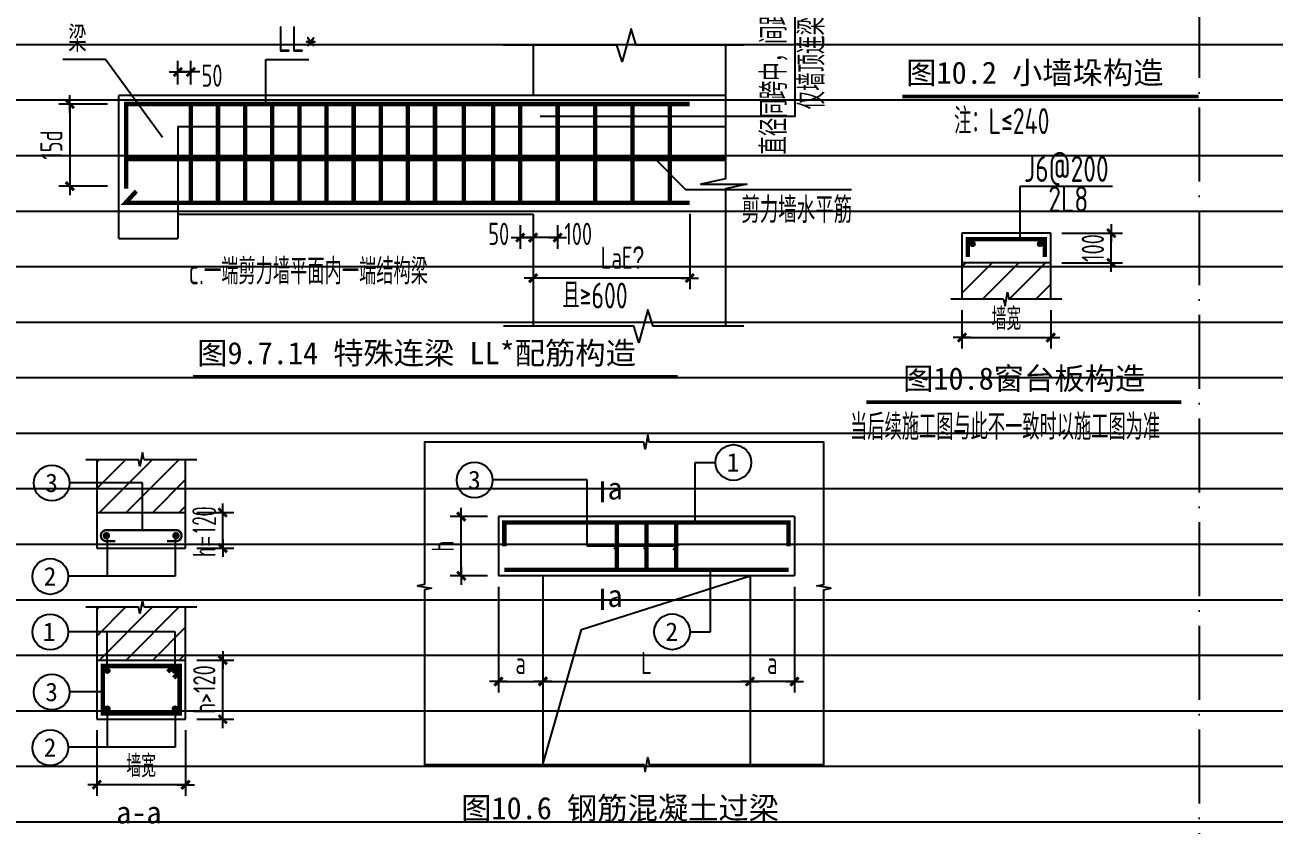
# Model space of a CAD drawing. Extents: x 826826 to 1642106, y -156213 to 399140.
# Drawn here: x 984292 to 1001181, y 321636 to 332455 of the extents above; entities that cross this region are included whole.
import ezdxf

# ---------------------------------------------------------------- set-up
doc = ezdxf.new("R2010")
doc.units = 0
doc.header["$LTSCALE"] = 1000
doc.linetypes.add('D1', pattern=[14, 10, -2, 0, -2])
doc.layers.get('0').update_dxf_attribs({"linetype": 'CONTINUOUS'})
doc.layers.get('DEFPOINTS').update_dxf_attribs({"linetype": 'CONTINUOUS'})
doc.layers.add('S-1-修改', color=23, linetype='CONTINUOUS', lineweight=18)
for name, color, linetype in [('S-DETL-DIM', 151, 'CONTINUOUS'), ('S-DETL-HATCH', 253, 'CONTINUOUS'), ('S-DETL-LINE1', 2, 'CONTINUOUS'), ('S-DETL-RBAR', 1, 'CONTINUOUS'), ('S-DETL-TEXT', 7, 'CONTINUOUS')]:
    doc.layers.add(name, color=color, linetype=linetype)
doc.styles.add('HZ2', font='romans.shx', dxfattribs={"width": 0.5, "bigfont": 'hztxt.shx'})
doc.styles.add('TS', font='tssdeng.shx', dxfattribs={"width": 0.7, "bigfont": 'tssdchn.shx'})
doc.styles.add('TXT5', font='simhei.ttf')
doc.styles.add('黑体', font='simhei.ttf')
doc.dimstyles.new('DIM25', dxfattribs={"dimtxt": 300, "dimasz": 0.8, "dimexe": 150, "dimexo": 150, "dimgap": 100, "dimtad": 1, "dimdec": 0, "dimlfac": 0.25, "dimrnd": 1, "dimzin": 0, "dimdsep": 46, "dimtxsty": 'TS', "dimblk": '_DIMX', "dimcen": 0, "dimclrd": 256, "dimclre": 256, "dimclrt": 43, "dimadec": 1, "dimazin": 0, "dimtfac": 1, "dimtdec": 0, "dimtix": 1, "dimtmove": 2, "dimatfit": 3, "dimldrblk": 'ARCHTICK', "dimfxl": 0, "dimtolj": 1, "dimtzin": 1, "dimarcsym": 0})

# ---------------------------------------------------------------- blocks, each defined once
blk = doc.blocks.new('_DIMX')
blk.add_line((-150, 0), (150, 0))
at = {"const_width": 50}
blk.add_lwpolyline([(-70, -70), (70, 70)], dxfattribs=at)
blk = doc.blocks.new('*D2944')
at = {"layer": 'DEFPOINTS', "color": 0}
for p in [(998152, 329643), (998970, 329643), (998152, 329243)]:
    blk.add_point(p, dxfattribs=at)
at = {"layer": 'S-DETL-DIM', "lineweight": -2}
for p, q in [((998302, 329643), (999120, 329643)), ((998970, 329644), (998970, 329645)), ((998970, 329243), (998970, 329643)), ((998302, 329243), (999120, 329243)), ((998970, 329242), (998970, 329242))]:
    blk.add_line(p, q, dxfattribs=at)
at = {"layer": 'S-DETL-DIM', "lineweight": -2, "xscale": 0.8, "yscale": 0.8, "zscale": 0.8}
for p, rotation in [((998970, 329643), 270), ((998970, 329243), 90)]:
    blk.add_blockref('_DIMX', p, dxfattribs=dict(at, rotation=rotation))
at = {"layer": 'S-DETL-DIM', "color": 43, "insert": (998720, 329443), "char_height": 300, "attachment_point": 5, "rotation": 90, "style": 'TS'}
blk.add_mtext('\\A1;100', dxfattribs=at)
blk = doc.blocks.new('_ArchTick')
at = {"color": 0, "linetype": 'ByBlock', "const_width": 0.15}
blk.add_lwpolyline([(-0.5, -0.5), (0.5, 0.5)], dxfattribs=at)
blk = doc.blocks.new('*D2945')
at = {"layer": 'DEFPOINTS', "color": 0}
for p in [(996952, 328754), (998152, 328754), (998152, 328234)]:
    blk.add_point(p, dxfattribs=at)
at = {"layer": 'S-DETL-DIM', "lineweight": -2}
for p, q in [((996952, 328604), (996952, 328084)), ((998152, 328604), (998152, 328084)), ((996952, 328234), (998151, 328234))]:
    blk.add_line(p, q, dxfattribs=at)
at = {"layer": 'S-DETL-DIM', "lineweight": -2, "xscale": 0.8, "yscale": 0.8, "zscale": 0.8, "rotation": 180}
blk.add_blockref('_DIMX', (996952, 328234), dxfattribs=at)
at = {"layer": 'S-DETL-DIM', "lineweight": -2, "xscale": 0.8, "yscale": 0.8, "zscale": 0.8}
blk.add_blockref('_DIMX', (998152, 328234), dxfattribs=at)
at = {"layer": 'S-DETL-DIM', "color": 43, "insert": (997552, 328484), "char_height": 300, "attachment_point": 5, "style": 'TS'}
blk.add_mtext('\\A1;墙宽', dxfattribs=at)
blk = doc.blocks.new('*D2946')
at = {"layer": 'DEFPOINTS', "color": 0}
for p in [(990187, 325815), (990689, 325815), (990689, 325015)]:
    blk.add_point(p, dxfattribs=at)
at = {"layer": 'S-DETL-DIM', "lineweight": -2}
for p, q in [((990539, 325815), (990037, 325815)), ((990187, 325016), (990187, 325814)), ((990539, 325015), (990037, 325015))]:
    blk.add_line(p, q, dxfattribs=at)
at = {"layer": 'S-DETL-DIM', "lineweight": -2, "xscale": 0.8, "yscale": 0.8, "zscale": 0.8}
for p, rotation in [((990187, 325815), 90), ((990187, 325015), 270)]:
    blk.add_blockref('_DIMX', p, dxfattribs=dict(at, rotation=rotation))
at = {"layer": 'S-DETL-DIM', "color": 43, "insert": (989937, 325415), "char_height": 300, "attachment_point": 5, "rotation": 90, "style": 'TS'}
blk.add_mtext('\\A1;h', dxfattribs=at)
blk = doc.blocks.new('*D2947')
at = {"layer": 'DEFPOINTS', "color": 0}
for p in [(990689, 325015), (991289, 325015), (991289, 323588)]:
    blk.add_point(p, dxfattribs=at)
at = {"layer": 'S-DETL-DIM', "lineweight": -2}
for p, q in [((990689, 324865), (990689, 323438)), ((991289, 324865), (991289, 323438)), ((990690, 323588), (991288, 323588))]:
    blk.add_line(p, q, dxfattribs=at)
at = {"layer": 'S-DETL-DIM', "lineweight": -2, "xscale": 0.8, "yscale": 0.8, "zscale": 0.8, "rotation": 180}
blk.add_blockref('_DIMX', (990689, 323588), dxfattribs=at)
at = {"layer": 'S-DETL-DIM', "lineweight": -2, "xscale": 0.8, "yscale": 0.8, "zscale": 0.8}
blk.add_blockref('_DIMX', (991289, 323588), dxfattribs=at)
at = {"layer": 'S-DETL-DIM', "color": 43, "insert": (990989, 323838), "char_height": 300, "attachment_point": 5, "style": 'TS'}
blk.add_mtext('\\A1;a', dxfattribs=at)
blk = doc.blocks.new('*D2948')
at = {"layer": 'DEFPOINTS', "color": 0}
for p in [(991289, 325015), (994089, 325015), (994089, 323588)]:
    blk.add_point(p, dxfattribs=at)
at = {"layer": 'S-DETL-DIM', "lineweight": -2}
for p, q in [((991289, 324865), (991289, 323438)), ((994089, 324865), (994089, 323438)), ((991290, 323588), (994088, 323588))]:
    blk.add_line(p, q, dxfattribs=at)
at = {"layer": 'S-DETL-DIM', "lineweight": -2, "xscale": 0.8, "yscale": 0.8, "zscale": 0.8, "rotation": 180}
blk.add_blockref('_DIMX', (991289, 323588), dxfattribs=at)
at = {"layer": 'S-DETL-DIM', "lineweight": -2, "xscale": 0.8, "yscale": 0.8, "zscale": 0.8}
blk.add_blockref('_DIMX', (994089, 323588), dxfattribs=at)
at = {"layer": 'S-DETL-DIM', "color": 43, "insert": (992689, 323838), "char_height": 300, "attachment_point": 5, "style": 'TS'}
blk.add_mtext('\\A1;L', dxfattribs=at)
blk = doc.blocks.new('*D2949')
at = {"layer": 'DEFPOINTS', "color": 0}
for p in [(994089, 325015), (994689, 325015), (994089, 323588)]:
    blk.add_point(p, dxfattribs=at)
at = {"layer": 'S-DETL-DIM', "lineweight": -2}
for p, q in [((994089, 324865), (994089, 323438)), ((994689, 324865), (994689, 323438)), ((994688, 323588), (994090, 323588))]:
    blk.add_line(p, q, dxfattribs=at)
at = {"layer": 'S-DETL-DIM', "lineweight": -2, "xscale": 0.8, "yscale": 0.8, "zscale": 0.8, "rotation": 180}
blk.add_blockref('_DIMX', (994089, 323588), dxfattribs=at)
at = {"layer": 'S-DETL-DIM', "lineweight": -2, "xscale": 0.8, "yscale": 0.8, "zscale": 0.8}
blk.add_blockref('_DIMX', (994689, 323588), dxfattribs=at)
at = {"layer": 'S-DETL-DIM', "color": 43, "insert": (994389, 323838), "char_height": 300, "attachment_point": 5, "style": 'TS'}
blk.add_mtext('\\A1;a', dxfattribs=at)
blk = doc.blocks.new('*D2950')
at = {"layer": 'DEFPOINTS', "color": 0}
for p in [(985262, 323078), (986462, 323078), (985262, 322194)]:
    blk.add_point(p, dxfattribs=at)
at = {"layer": 'S-DETL-DIM', "lineweight": -2}
for p, q in [((985262, 322928), (985262, 322044)), ((986462, 322928), (986462, 322044)), ((986461, 322194), (985263, 322194))]:
    blk.add_line(p, q, dxfattribs=at)
at = {"layer": 'S-DETL-DIM', "lineweight": -2, "xscale": 0.8, "yscale": 0.8, "zscale": 0.8, "rotation": 180}
blk.add_blockref('_DIMX', (985262, 322194), dxfattribs=at)
at = {"layer": 'S-DETL-DIM', "lineweight": -2, "xscale": 0.8, "yscale": 0.8, "zscale": 0.8}
blk.add_blockref('_DIMX', (986462, 322194), dxfattribs=at)
at = {"layer": 'S-DETL-DIM', "color": 43, "insert": (985862, 322444), "char_height": 300, "attachment_point": 5, "style": 'TS'}
blk.add_mtext('\\A1;墙宽', dxfattribs=at)
blk = doc.blocks.new('*D2908')
at = {"layer": 'DEFPOINTS', "color": 0}
for p in [(985558, 331388), (984898, 330278), (985558, 330278)]:
    blk.add_point(p, dxfattribs=at)
at = {"layer": 'S-DETL-DIM', "lineweight": -2}
for p, q in [((985408, 331388), (984748, 331388)), ((984898, 331387), (984898, 330279)), ((985408, 330278), (984748, 330278))]:
    blk.add_line(p, q, dxfattribs=at)
at = {"layer": 'S-DETL-DIM', "lineweight": -2, "xscale": 0.8, "yscale": 0.8, "zscale": 0.8}
for p, rotation in [((984898, 331388), 90), ((984898, 330278), 270)]:
    blk.add_blockref('_DIMX', p, dxfattribs=dict(at, rotation=rotation))
at = {"layer": 'S-DETL-DIM', "color": 43, "insert": (984648, 330833), "char_height": 300, "attachment_point": 5, "rotation": 90, "style": 'TS'}
blk.add_mtext('\\A1;15d', dxfattribs=at)
blk = doc.blocks.new('*D2909')
at = {"layer": 'DEFPOINTS', "color": 0}
for p in [(986358, 331821), (986358, 331502), (986533, 331502)]:
    blk.add_point(p, dxfattribs=at)
at = {"layer": 'S-DETL-DIM', "lineweight": -2}
for p, q in [((986358, 331652), (986358, 331971)), ((986533, 331652), (986533, 331971)), ((986357, 331821), (986357, 331821)), ((986533, 331821), (986358, 331821)), ((986534, 331821), (986535, 331821))]:
    blk.add_line(p, q, dxfattribs=at)
at = {"layer": 'S-DETL-DIM', "lineweight": -2, "xscale": 0.8, "yscale": 0.8, "zscale": 0.8}
blk.add_blockref('_DIMX', (986358, 331821), dxfattribs=at)
at = {"layer": 'S-DETL-DIM', "lineweight": -2, "xscale": 0.8, "yscale": 0.8, "zscale": 0.8, "rotation": 180}
blk.add_blockref('_DIMX', (986533, 331821), dxfattribs=at)
at = {"layer": 'S-DETL-DIM', "color": 43, "insert": (986819, 331771), "char_height": 300, "attachment_point": 5, "style": 'TS'}
blk.add_mtext('\\A1;50', dxfattribs=at)
blk = doc.blocks.new('*D2910')
at = {"layer": 'DEFPOINTS', "color": 0}
for p in [(990983, 329902), (991158, 329902), (990983, 329584)]:
    blk.add_point(p, dxfattribs=at)
at = {"layer": 'S-DETL-DIM', "lineweight": -2}
for p, q in [((990983, 329752), (990983, 329434)), ((991158, 329752), (991158, 329434)), ((990982, 329584), (990982, 329584)), ((991158, 329584), (990983, 329584)), ((991159, 329584), (991160, 329584))]:
    blk.add_line(p, q, dxfattribs=at)
at = {"layer": 'S-DETL-DIM', "lineweight": -2, "xscale": 0.8, "yscale": 0.8, "zscale": 0.8}
blk.add_blockref('_DIMX', (990983, 329584), dxfattribs=at)
at = {"layer": 'S-DETL-DIM', "lineweight": -2, "xscale": 0.8, "yscale": 0.8, "zscale": 0.8, "rotation": 180}
blk.add_blockref('_DIMX', (991158, 329584), dxfattribs=at)
at = {"layer": 'S-DETL-DIM', "color": 43, "insert": (990693, 329634), "char_height": 300, "attachment_point": 5, "style": 'TS'}
blk.add_mtext('\\A1;50', dxfattribs=at)
blk = doc.blocks.new('*D2911')
at = {"layer": 'DEFPOINTS', "color": 0}
for p in [(991158, 329902), (991488, 329902), (991158, 329584)]:
    blk.add_point(p, dxfattribs=at)
at = {"layer": 'S-DETL-DIM', "lineweight": -2}
for p, q in [((991158, 329752), (991158, 329434)), ((991488, 329752), (991488, 329434)), ((991487, 329584), (991159, 329584))]:
    blk.add_line(p, q, dxfattribs=at)
at = {"layer": 'S-DETL-DIM', "lineweight": -2, "xscale": 0.8, "yscale": 0.8, "zscale": 0.8, "rotation": 180}
blk.add_blockref('_DIMX', (991158, 329584), dxfattribs=at)
at = {"layer": 'S-DETL-DIM', "lineweight": -2, "xscale": 0.8, "yscale": 0.8, "zscale": 0.8}
blk.add_blockref('_DIMX', (991488, 329584), dxfattribs=at)
at = {"layer": 'S-DETL-DIM', "color": 43, "insert": (991767, 329634), "char_height": 300, "attachment_point": 5, "style": 'TS'}
blk.add_mtext('\\A1;100', dxfattribs=at)
blk = doc.blocks.new('*D2921')
at = {"layer": 'DEFPOINTS', "color": 0}
for p in [(993274, 330054), (991158, 329354), (991158, 329036)]:
    blk.add_point(p, dxfattribs=at)
at = {"layer": 'S-DETL-DIM', "lineweight": -2}
for p, q in [((993274, 329904), (993274, 328886)), ((991158, 329204), (991158, 328886)), ((993274, 329036), (991159, 329036))]:
    blk.add_line(p, q, dxfattribs=at)
at = {"layer": 'S-DETL-DIM', "lineweight": -2, "xscale": 0.8, "yscale": 0.8, "zscale": 0.8, "rotation": 180}
blk.add_blockref('_DIMX', (991158, 329036), dxfattribs=at)
at = {"layer": 'S-DETL-DIM', "lineweight": -2, "xscale": 0.8, "yscale": 0.8, "zscale": 0.8}
blk.add_blockref('_DIMX', (993274, 329036), dxfattribs=at)
at = {"layer": 'S-DETL-DIM', "color": 43, "insert": (992364, 329312), "char_height": 300, "attachment_point": 5, "style": 'TS'}
blk.add_mtext('\\A1;LaE{\\Fds-rss,ds-hzs|c0;\x8e}', dxfattribs=at)
blk = doc.blocks.new('*D2951')
at = {"layer": 'DEFPOINTS', "color": 0}
for p in [(986462, 323878), (986964, 323878), (986462, 323078)]:
    blk.add_point(p, dxfattribs=at)
at = {"layer": 'S-DETL-DIM', "lineweight": -2}
for p, q in [((986612, 323878), (987114, 323878)), ((986964, 323878), (986964, 323879)), ((986964, 323078), (986964, 323878)), ((986612, 323078), (987114, 323078)), ((986964, 323077), (986964, 323076))]:
    blk.add_line(p, q, dxfattribs=at)
at = {"layer": 'S-DETL-DIM', "lineweight": -2, "xscale": 0.8, "yscale": 0.8, "zscale": 0.8}
for p, rotation in [((986964, 323878), 270), ((986964, 323078), 90)]:
    blk.add_blockref('_DIMX', p, dxfattribs=dict(at, rotation=rotation))
at = {"layer": 'S-DETL-DIM', "color": 43, "insert": (986714, 323478), "char_height": 300, "attachment_point": 5, "rotation": 90, "style": 'TS'}
blk.add_mtext('\\A1;h>120', dxfattribs=at)
blk = doc.blocks.new('*D2952')
at = {"layer": 'DEFPOINTS', "color": 0}
for p in [(986462, 325870), (986964, 325870), (986462, 325390)]:
    blk.add_point(p, dxfattribs=at)
at = {"layer": 'S-DETL-DIM', "lineweight": -2}
for p, q in [((986612, 325870), (987114, 325870)), ((986964, 325391), (986964, 325869)), ((986612, 325390), (987114, 325390))]:
    blk.add_line(p, q, dxfattribs=at)
at = {"layer": 'S-DETL-DIM', "lineweight": -2, "xscale": 0.8, "yscale": 0.8, "zscale": 0.8}
for p, rotation in [((986964, 325870), 90), ((986964, 325390), 270)]:
    blk.add_blockref('_DIMX', p, dxfattribs=dict(at, rotation=rotation))

msp = doc.modelspace()

# ---------------------------------------------------------------- hatches: boundary and pattern name
at = {"layer": 'S-DETL-HATCH'}
h = msp.add_hatch(dxfattribs=at)
h.set_pattern_fill('ANSI31', color=256, scale=80, style=0)
h.set_pattern_definition([(45, (-183897.29, 482450.16), (-179.60512, 179.60512), [])])
h.paths.add_polyline_path([(998151.65, 329243.26), (996951.65, 329243.26), (996951.65, 328753.55), (997514.25, 328753.55), (997534.74, 328659.24), (997568.57, 328847.87), (997586.24, 328753.55), (998151.65, 328753.55)])
h = msp.add_hatch(dxfattribs=at)
h.set_pattern_fill('ANSI31', color=256, scale=80, style=0)
h.set_pattern_definition([(225, (2597420.93, 357467.2), (179.605122, -179.605122), [])])
h.paths.add_polyline_path([(985845.23, 326492.05), (985827.56, 326586.36), (985262.15, 326586.36), (985262.15, 325869.97), (986462.15, 325869.97), (986462.15, 326586.36), (985899.55, 326586.36), (985879.06, 326680.68)])
h = msp.add_hatch(dxfattribs=at)
h.set_pattern_fill('ANSI31', color=256, scale=80, style=0)
h.set_pattern_definition([(225, (2597420.93, 355474.75), (179.605122, -179.605122), [])])
h.paths.add_polyline_path([(985845.23, 324499.61), (985827.56, 324593.92), (985262.15, 324593.92), (985262.15, 323877.53), (986462.15, 323877.53), (986462.15, 324593.92), (985899.55, 324593.92), (985879.06, 324688.24)])
at = {"layer": 'S-DETL-RBAR'}
h = msp.add_hatch(color=1, dxfattribs=at)
edge = h.paths.add_edge_path()
edge.add_arc((997093.84, 329498.06), 31.25, 0, 360)
h = msp.add_hatch(color=1, dxfattribs=at)
edge = h.paths.add_edge_path()
edge.add_arc((998009.47, 329498.06), 31.25, 0, 360)
at = {"layer": 'S-DETL-TEXT'}
h = msp.add_hatch(color=256, dxfattribs=at)
edge = h.paths.add_edge_path()
edge.add_arc((985404.33, 323732.33), 31.25, 0, 360)
h = msp.add_hatch(color=256, dxfattribs=at)
edge = h.paths.add_edge_path()
edge.add_arc((986319.96, 323732.33), 31.25, 0, 360)
h = msp.add_hatch(color=256, dxfattribs=at)
edge = h.paths.add_edge_path()
edge.add_arc((985404.33, 323222.72), 31.25, 0, 360)
h = msp.add_hatch(color=256, dxfattribs=at)
edge = h.paths.add_edge_path()
edge.add_arc((986319.96, 323222.72), 31.25, 0, 360)

# ---------------------------------------------------------------- linework, layer by layer
at = {"layer": 'DEFPOINTS', "color": 252, "linetype": 'D1', "ltscale": 0.1}
msp.add_line((1000154.73, 350942.46), (1000154.73, 296942.46), dxfattribs=at)
at = {"layer": 'DEFPOINTS', "color": 252}
for p, q in [((945738.73, 332192.46), (1040998.73, 332192.46)), ((945738.73, 331442.46), (1040998.73, 331442.46)), ((945738.73, 330692.46), (1040998.73, 330692.46)), ((945738.73, 329942.46), (1040998.73, 329942.46)), ((945738.73, 329192.46), (1040998.73, 329192.46)), ((945738.73, 328442.46), (1040998.73, 328442.46)), ((945738.73, 327692.46), (1040998.73, 327692.46)), ((945738.73, 326942.46), (1040998.73, 326942.46)), ((945738.73, 326192.46), (1040998.73, 326192.46)), ((945738.73, 325442.46), (1040998.73, 325442.46)), ((945738.73, 324692.46), (1040998.73, 324692.46)), ((945738.73, 323942.46), (1019298.73, 323942.46)), ((945738.73, 323192.46), (1019298.73, 323192.46)), ((945738.73, 322442.46), (1019298.73, 322442.46)), ((945738.73, 321692.46), (1019298.73, 321692.46))]:
    msp.add_line(p, q, dxfattribs=at)
at = {"layer": 'S-DETL-DIM'}
for p, q in [((997534.74, 328659.24), (997568.57, 328847.87)), ((997568.57, 328847.87), (997586.24, 328753.55)), ((997514.25, 328753.55), (996801.65, 328753.55)), ((997514.25, 328753.55), (997534.74, 328659.24)), ((998301.65, 328753.55), (997586.24, 328753.55)), ((985879.06, 326680.68), (985845.23, 326492.05)), ((985899.55, 326586.36), (985879.06, 326680.68)), ((985112.15, 326586.36), (985827.56, 326586.36)), ((985845.23, 326492.05), (985827.56, 326586.36)), ((985899.55, 326586.36), (986612.15, 326586.36)), ((985879.06, 324688.24), (985845.23, 324499.61)), ((985899.55, 324593.92), (985879.06, 324688.24)), ((985112.15, 324593.92), (985827.56, 324593.92)), ((985845.23, 324499.61), (985827.56, 324593.92)), ((985899.55, 324593.92), (986612.15, 324593.92))]:
    msp.add_line(p, q, dxfattribs=at)
for points in [[(994003.08, 332183.84), (992550.79, 332183.84), (992480.79, 332403.84), (992360.79, 331963.84), (992290.79, 332183.84), (990756.4, 332183.84)], [(993755.45, 332183.84), (993755.45, 330376.09), (993424.48, 330306.12), (994043.26, 330306.12), (993755.45, 330240.13), (993755.45, 328387.92)], [(994003.08, 328387.92), (992778.08, 328387.92), (992708.08, 328607.92), (992588.08, 328167.92), (992518.08, 328387.92), (990756.4, 328387.92)], [(992651.69, 326818.79), (989689.09, 326818.79), (989689.09, 324899.48), (989594.78, 324881.81), (989783.41, 324847.97), (989689.09, 324827.48), (989689.09, 322464.89), (992651.69, 322464.89), (992672.18, 322370.58), (992706.01, 322559.21), (992723.68, 322464.89), (995084.98, 322464.89), (995084.98, 324827.48), (995179.3, 324847.97), (994990.67, 324881.81), (995084.98, 324899.48), (995084.98, 326818.79), (992723.68, 326818.79), (992706.01, 326913.1), (992672.18, 326724.47), (992651.69, 326818.79)]]:
    msp.add_lwpolyline(points, dxfattribs=at)
at = {"layer": 'S-DETL-LINE1'}
for p, q in [((991158.16, 332183.84), (991158.16, 331502.31)), ((993755.45, 331502.31), (985558.16, 331502.31)), ((985558.16, 329573.52), (985558.16, 331502.31)), ((986358.16, 331082.31), (993755.45, 331082.31)), ((986358.16, 331082.31), (986358.16, 329573.52)), ((986358.16, 329902.31), (991158.16, 329902.31)), ((991158.16, 329902.31), (991158.16, 328387.92)), ((985558.16, 329573.52), (986358.16, 329573.52)), ((998151.65, 329643.26), (996951.65, 329643.26)), ((996951.65, 329643.26), (996951.65, 328753.55)), ((998151.65, 328753.55), (998151.65, 329643.26)), ((998151.65, 329243.26), (996951.65, 329243.26)), ((985262.15, 326586.36), (985262.15, 325389.89)), ((986462.15, 325389.89), (986462.15, 326586.36)), ((985262.15, 325869.97), (986462.15, 325869.97)), ((994689.09, 325814.89), (990689.09, 325814.89)), ((990689.09, 325814.89), (990689.09, 325014.89)), ((994689.09, 325814.89), (994689.09, 325014.89)), ((985262.15, 325389.89), (986462.15, 325389.89)), ((994689.09, 325014.89), (990689.09, 325014.89)), ((991289.09, 325014.89), (991289.09, 322464.89)), ((994089.09, 325014.89), (994089.09, 322464.89)), ((985262.15, 324593.92), (985262.15, 323077.53)), ((986462.15, 323077.53), (986462.15, 324593.92)), ((985262.15, 323877.53), (986462.15, 323877.53)), ((985262.15, 323077.53), (986462.15, 323077.53))]:
    msp.add_line(p, q, dxfattribs=at)
msp.add_lwpolyline([(991289.09, 322464.89), (991812.62, 324290.16), (994089.09, 325014.89)], dxfattribs=at)
for centre in [(997093.84, 329498.06), (998009.47, 329498.06)]:
    msp.add_circle(centre, 31.25, dxfattribs=at)
at = {"layer": 'S-DETL-RBAR', "color": 1, "const_width": 60}
for points in [[(985658.16, 330243.98), (985658.16, 331387.67), (993274.32, 331387.67)], [(986533.16, 330054.18), (986533.16, 331387.67)], [(986899.73, 330054.18), (986899.73, 331387.67)], [(987266.3, 330054.18), (987266.3, 331387.67)], [(987632.87, 330054.18), (987632.87, 331387.67)], [(987999.44, 330054.18), (987999.44, 331387.67)], [(988366.01, 330054.18), (988366.01, 331387.67)], [(988732.58, 330054.18), (988732.58, 331387.67)], [(989099.15, 330054.18), (989099.15, 331387.67)], [(989465.72, 330054.18), (989465.72, 331387.67)], [(989832.29, 330054.18), (989832.29, 331387.67)], [(990220.97, 330054.18), (990220.97, 331387.67)], [(990617, 330054.18), (990617, 331387.67)], [(990983.16, 330054.18), (990983.16, 331387.67)], [(991488.79, 330054.18), (991488.79, 331387.67)], [(991994.42, 330054.18), (991994.42, 331387.67)], [(992500.06, 330054.18), (992500.06, 331387.67)], [(993005.69, 330054.18), (993005.69, 331387.67)], [(985658.16, 330644.54), (993755.45, 330644.54)], [(985795.32, 330211.13), (985652.56, 330054.18), (993274.32, 330054.18)], [(998071.65, 329323.26), (998071.65, 329563.26), (997031.65, 329563.26), (997031.65, 329323.26)], [(990769.09, 325414.89), (990769.09, 325734.89), (994609.09, 325734.89), (994609.09, 325414.89)], [(992289.09, 325094.89), (992289.09, 325734.89)], [(992689.09, 325094.89), (992689.09, 325734.89)], [(993089.09, 325094.89), (993089.09, 325734.89)], [(994609.09, 325094.89), (990769.09, 325094.89)], [(986222.15, 323717.53), (986302.15, 323797.53)], [(986302.15, 323637.53), (986382.15, 323717.53)]]:
    msp.add_lwpolyline(points, dxfattribs=at)
at = {"layer": 'S-DETL-RBAR', "color": 1, "const_width": 30}
msp.add_lwpolyline([(986212.15, 325482.54), (986332.15, 325482.54, 1), (986332.15, 325632.54), (985392.15, 325632.54, 1), (985392.15, 325482.54), (985512.15, 325482.54)], format="xyb", dxfattribs=at)
at = {"layer": 'S-DETL-RBAR', "color": 1, "lineweight": -3, "const_width": 50}
for points in [[(985367.15, 325557.54, 1), (985417.15, 325557.54, 1)], [(986307.15, 325557.54, 1), (986357.15, 325557.54, 1)]]:
    msp.add_lwpolyline(points, format="xyb", close=True, dxfattribs=at)
at = {"layer": 'S-DETL-RBAR', "color": 1, "const_width": 60}
msp.add_lwpolyline([(986382.15, 323797.53), (985342.15, 323797.53), (985342.15, 323157.53), (986382.15, 323157.53)], close=True, dxfattribs=at)
at = {"layer": 'S-DETL-TEXT'}
for p, q in [((994698.06, 331218.03), (994698.06, 332864.8)), ((985381.07, 331987.69), (984803.31, 331987.69)), ((986151.57, 330937.1), (985381.07, 331987.69)), ((987547.57, 331387.67), (987547.57, 331987.69)), ((987547.57, 331987.69), (988125.33, 331987.69)), ((994698.06, 331218.03), (991252.46, 331218.03)), ((992791.29, 330659.67), (993215.57, 330235.39)), ((993215.57, 330235.39), (995459.07, 330235.39)), ((998984.25, 330274.08), (997735.57, 330274.08)), ((997735.57, 330274.08), (997735.57, 329563.26)), ((993346.49, 326545.55), (993622.62, 326545.55)), ((993346.49, 325734.89), (993346.49, 326545.55)), ((991886.3, 326312.61), (990608.16, 326312.61)), ((991886.3, 325414.89), (991886.3, 326312.61)), ((985879.03, 326273.3), (984895.32, 326273.3)), ((985879.03, 325632.54), (985879.03, 326273.3)), ((985404.33, 325545.78), (985404.33, 325010.74)), ((986319.96, 325545.78), (986319.96, 325010.74)), ((993089.09, 325414.89), (991886.3, 325414.89)), ((986319.96, 325010.74), (984874.56, 325010.74)), ((993553.47, 324258.8), (993553.47, 325094.89)), ((986319.96, 324256.68), (984874.56, 324256.68)), ((985404.33, 323763.58), (985404.33, 324256.68)), ((986319.96, 323763.58), (986319.96, 324256.68)), ((993277.33, 324258.8), (993553.47, 324258.8)), ((985352.6, 323448.86), (984895.32, 323448.86)), ((985404.33, 323191.47), (985404.33, 322698.37)), ((986319.96, 323191.47), (986319.96, 322698.37)), ((986319.96, 322698.37), (984874.56, 322698.37))]:
    msp.add_line(p, q, dxfattribs=at)
for points, const_width in [([(996144.98, 331489.91), (1000149, 331489.91)], 50), ([(986564.06, 327702.43), (993109.37, 327702.43)], 50), ([(995659.32, 327359.04), (999914.83, 327359.04)], 50), ([(992093.54, 326292.19), (992093.54, 326006.6)], 40), ([(992329.09, 325454.89), (992249.09, 325374.89)], 32), ([(992729.09, 325454.89), (992649.09, 325374.89)], 32), ([(993129.09, 325445.08), (993049.09, 325365.08)], 32), ([(992093.54, 324841.06), (992093.54, 324555.47)], 40)]:
    msp.add_lwpolyline(points, dxfattribs=dict(at, const_width=const_width))
for centre, radius in [((993864.03, 326545.55), 241.41), ((984653.91, 326268.71), 241.41), ((990366.75, 326308.01), 241.41), ((984633.15, 325006.14), 241.41), ((984633.15, 324256.68), 241.41), ((993035.92, 324258.8), 241.41), ((984653.91, 323444.27), 241.41), ((985404.33, 323732.33), 31.25), ((986319.96, 323732.33), 31.25), ((985404.33, 323222.72), 31.25), ((986319.96, 323222.72), 31.25), ((984633.15, 322693.78), 241.41)]:
    msp.add_circle(centre, radius, dxfattribs=at)

# ---------------------------------------------------------------- texts
at = {"layer": 'S-1-修改', "style": 'TS', "width": 0.7}
msp.add_text('注：L≤240', height=350, dxfattribs=at).set_placement((996845.7, 330982.34))
at = {"layer": 'S-DETL-DIM', "color": 43, "style": 'HZ2', "width": 0.5}
msp.add_text('h=120', height=300, rotation=90, dxfattribs=at).set_placement((986863.07, 325274.65))
at = {"layer": 'S-DETL-TEXT', "style": 'TS', "width": 0.75}
for s, p in [('直径同跨中，间距150', (994585.43, 330704.03)), ('仅墙顶连梁有', (995097.93, 331316.25))]:
    msp.add_text(s, height=350, rotation=90, dxfattribs=at).set_placement(p)
at = {"layer": 'S-DETL-TEXT', "style": 'TS'}
for s, width, p in [('梁', 0.75, (984876, 332091.44)), (' LL*', 0.75, (987547.5, 332091.44)), ('J6@200', 0.75, (997789.58, 330336.09)), ('2L8', 0.75, (998118.67, 329929.37)), ('剪力墙水平筋', 0.75, (993971.5, 329781.63)), ('c.一端剪力墙平面内一端结构梁', 0.7, (986503.29, 328951.64)), ('当后续施工图与此不一致时以施工图为准', 0.7, (995440.05, 326851.47))]:
    msp.add_text(s, height=350, dxfattribs=dict(at, width=width)).set_placement(p)
at = {"layer": 'S-DETL-TEXT'}
for s, height, style, p in [('图10.2 小墙垛构造', 300, '黑体', (996198.81, 331661.08)), ('图9.7.14 特殊连梁 LL*配筋构造 ', 300, '黑体', (986618.31, 327873.6)), ('图10.8窗台板构造', 300, '黑体', (996156.5, 327530.21)), ('1', 250, 'TXT5', (993773.73, 326423.28)), ('3', 250, 'TXT5', (984566.24, 326146.43)), ('3', 250, 'TXT5', (990279.08, 326185.74)), ('a', 300, '黑体', (992163.16, 326046.43)), ('2', 250, 'TXT5', (984545.48, 324883.87)), ('a', 300, '黑体', (992163.16, 324595.31)), ('1', 250, 'TXT5', (984533.01, 324134.4)), ('2', 250, 'TXT5', (992945.62, 324136.53)), ('3', 250, 'TXT5', (984566.24, 323321.99)), ('2', 250, 'TXT5', (984545.48, 322571.5)), ('图10.6 钢筋混凝土过梁', 300, '黑体', (990185.51, 321727.18)), ('a-a', 300, '黑体', (985524.21, 321670.04))]:
    msp.add_text(s, height=height, dxfattribs=dict(at, style=style)).set_placement(p)
at = {"layer": 'S-DETL-TEXT', "insert": (991994.57, 328801.2), "char_height": 350, "attachment_point": 5, "style": 'TS'}
msp.add_mtext('且≥600', dxfattribs=at)

# ---------------------------------------------------------------- dimensions: what is measured, and where the dimension line sits
at = {"layer": 'S-DETL-DIM'}
for base, p1, p2, text, picture, middle in [((986358.16, 331820.56), (986533.16, 331502.31), (986358.16, 331502.31), '50', '*D2909', (986819.07, 331770.56)), ((991158.16, 329035.56), (993274.32, 330054.18), (991158.16, 329353.81), 'LaE{\\Fds-rss,ds-hzs|c0;\x8e}', '*D2921', (992364.32, 329312.46)), ((990983.16, 329584.06), (991158.16, 329902.31), (990983.16, 329902.31), '50', '*D2910', (990692.57, 329634.06)), ((991158.16, 329584.06), (991487.57, 329902.31), (991158.16, 329902.31), '100', '*D2911', (991767.07, 329634.06))]:
    dim = msp.add_linear_dim(base=base, p1=p1, p2=p2, text=text, dimstyle='DIM25', dxfattribs=at)
    dim.commit()
    dim.dimension.update_dxf_attribs({"geometry": picture, "text_midpoint": middle, "dimtype": 160})
for base, p1, p2, angle, text, picture, middle in [((984897.57, 330277.79), (985558.16, 331387.67), (985558.16, 330277.79), 90, '15d', '*D2908', (984647.57, 330832.73)), ((986963.99, 325869.97), (986462.15, 325389.89), (986462.15, 325869.97), 90, ' ', '*D2952', (986963.99, 325629.93)), ((990187.25, 325814.89), (990689.09, 325014.89), (990689.09, 325814.89), 90, 'h', '*D2946', (989937.25, 325414.89)), ((986963.99, 323877.53), (986462.15, 323077.53), (986462.15, 323877.53), 90, 'h>120', '*D2951', (986713.99, 323477.53)), ((985262.15, 322194.08), (986462.15, 323077.53), (985262.15, 323077.53), 180, '墙宽', '*D2950', (985862.15, 322444.08))]:
    dim = msp.add_linear_dim(base=base, p1=p1, p2=p2, angle=angle, text=text, dimstyle='DIM25', dxfattribs=at)
    dim.commit()
    dim.dimension.update_dxf_attribs({"geometry": picture, "text_midpoint": middle})
dim = msp.add_linear_dim(base=(998969.92, 329643.26), p1=(998151.65, 329243.26), p2=(998151.65, 329643.26), angle=90, dimstyle='DIM25', dxfattribs=at)
dim.commit()
dim.dimension.update_dxf_attribs({"geometry": '*D2944', "text_midpoint": (998719.92, 329443.26)})
for base, p1, p2, text, picture, middle in [((998151.65, 328233.82), (996951.65, 328753.55), (998151.65, 328753.55), '墙宽', '*D2945', (997551.65, 328483.82)), ((991289.09, 323587.59), (990689.09, 325014.89), (991289.09, 325014.89), 'a', '*D2947', (990989.09, 323837.59)), ((994089.09, 323587.59), (991289.09, 325014.89), (994089.09, 325014.89), 'L', '*D2948', (992689.09, 323837.59)), ((994089.09, 323587.59), (994689.09, 325014.89), (994089.09, 325014.89), 'a', '*D2949', (994389.09, 323837.59))]:
    dim = msp.add_linear_dim(base=base, p1=p1, p2=p2, text=text, dimstyle='DIM25', dxfattribs=at)
    dim.commit()
    dim.dimension.update_dxf_attribs({"geometry": picture, "text_midpoint": middle})

doc.saveas('drawing.dxf')
